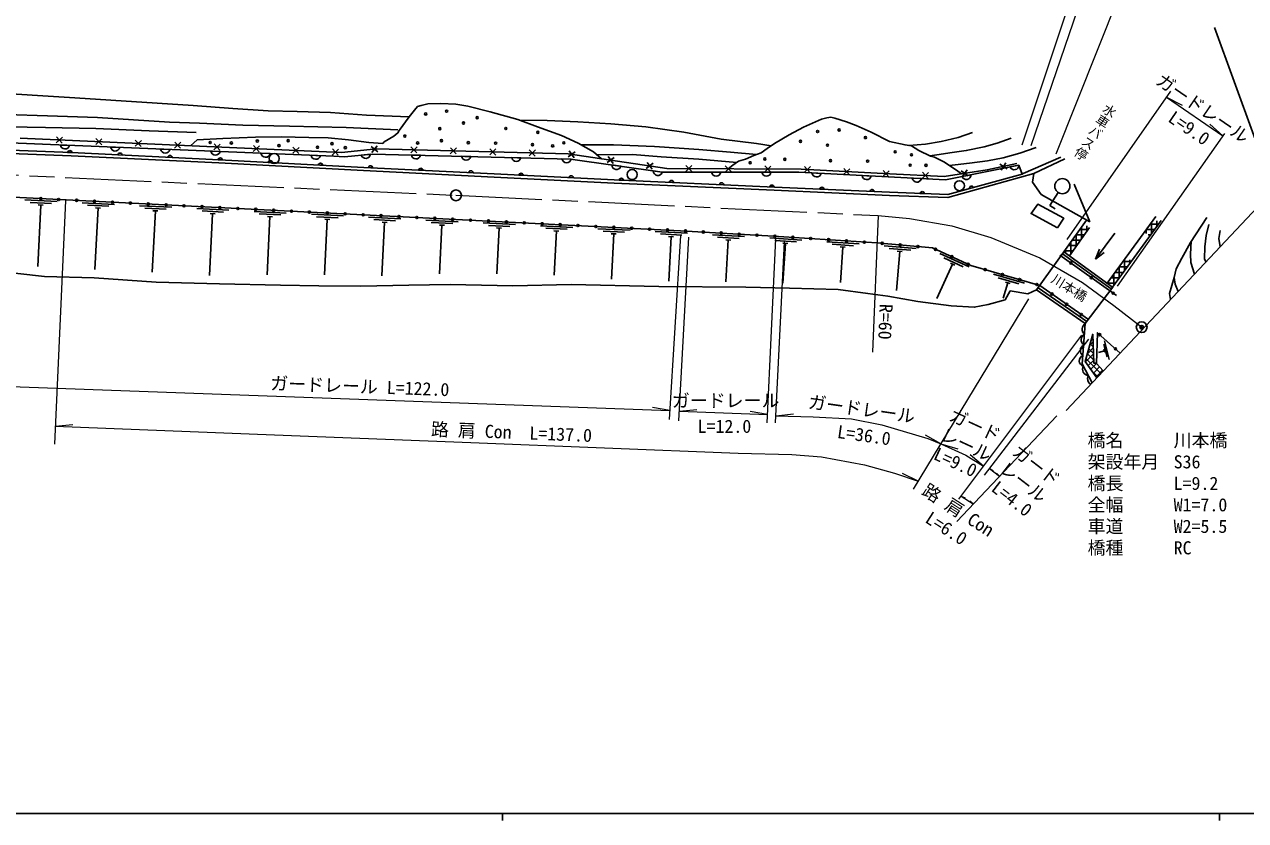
# Model space of a CAD drawing. Units: millimetres, scale not verified. Extents: x 40000 to 680000, y 20000 to 380000.
# Drawn here: x 201350 to 371630, y 204000 to 315102 of the extents above; entities that cross this region are included whole.
import ezdxf
from ezdxf.enums import TextEntityAlignment as Align

# ---------------------------------------------------------------- set-up
doc = ezdxf.new("R2010")
doc.units = ezdxf.units.MM
doc.header["$LTSCALE"] = 1000
doc.header["$PDMODE"] = 32
doc.header["$PDSIZE"] = 500
doc.linetypes.add('CHAIN', pattern=[18.5, 12, -1.5, 3.5, -1.5])
for name, color, linetype, lineweight in [('M-BGD', 7, 'Continuous', 25), ('M-BMK', 2, 'CHAIN', 13), ('M-BMK-OTRS', 5, 'Continuous', 25), ('M-BMK-SRVR', 3, 'Continuous', 25), ('M-STR-HTXT', 7, 'Continuous', 13), ('M-STR-STR1', 1, 'Continuous', 25), ('M-TTL-BAND', 7, 'Continuous', 25)]:
    doc.layers.add(name, color=color, linetype=linetype, lineweight=lineweight)
doc.layers.add('M-BMK-HTXT', color=7, linetype='Continuous')
doc.layers.add('M-OTRS', color=6, linetype='Continuous')
doc.styles.add('@ＭＳ ゴシック', font='')
doc.styles.add('ＭＳ ゴシック', font='')
doc.styles.get('@ＭＳ ゴシック').set_extended_font_data('@MS Gothic')
doc.styles.get('ＭＳ ゴシック').set_extended_font_data('MS Gothic')

msp = doc.modelspace()

# ---------------------------------------------------------------- hatches: boundary and pattern name
at = {"layer": 'M-BGD'}
h = msp.add_hatch(dxfattribs=at)
h.set_pattern_fill('USER', color=256, style=0, pattern_type=2)
h.set_pattern_definition([(45, (-0, -0), (-441.9417, 441.9417), []), (135, (-0, -0), (-441.9417, -441.9417), [])])
h.paths.add_polyline_path([(350832, 267813), (350490, 267824), (350320, 271870), (349284, 268065), (350891, 265788), (351784, 266739)])

# ---------------------------------------------------------------- linework, layer by layer
for p, q in [((205795, 298583), (206672, 299386)), ((206632, 298541), (205825, 299424)), ((207644, 298220), (206357, 298273)), ((211290, 298340), (212167, 299142)), ((212127, 298298), (211319, 299180)), ((216784, 298096), (217662, 298899)), ((217621, 298054), (216814, 298936)), ((222279, 297852), (223156, 298655)), ((223116, 297810), (222308, 298692)), ((227773, 297608), (228651, 298411)), ((228610, 297566), (227803, 298449)), ((233268, 297365), (234145, 298167)), ((234105, 297323), (233298, 298205)), ((250630, 297327), (249703, 298084)), ((249795, 297248), (250547, 298169)), ((255237, 297189), (256100, 298008)), ((256075, 297162), (255251, 298030)), ((207368, 297247), (207993, 297217)), ((214638, 297932), (213351, 297985)), ((214360, 296906), (214985, 296875)), ((221632, 297645), (220345, 297698)), ((221352, 296564), (221977, 296534)), ((228626, 297357), (227339, 297410)), ((235620, 297069), (234333, 297122)), ((238763, 297121), (239640, 297924)), ((239600, 297079), (238792, 297961)), ((242614, 296782), (241327, 296835)), ((244257, 296877), (245134, 297680)), ((245094, 296835), (244287, 297717)), ((249595, 296989), (248313, 296868)), ((256592, 296845), (255304, 296877)), ((260735, 297047), (261598, 297866)), ((261573, 297020), (260749, 297888)), ((263590, 296669), (262302, 296702)), ((266233, 296904), (267096, 297723)), ((267071, 296878), (266248, 297745)), ((270587, 296494), (269300, 296526)), ((271732, 296762), (272594, 297581)), ((272569, 296736), (271746, 297603)), ((277585, 296318), (276298, 296350)), ((277179, 296618), (278133, 297327)), ((278007, 296491), (277294, 297451)), ((282620, 295815), (283575, 296524)), ((283448, 295688), (282735, 296648)), ((228343, 296223), (228968, 296190)), ((235334, 295855), (235959, 295822)), ((242324, 295486), (242949, 295453)), ((249314, 295120), (249939, 295089)), ((256306, 294776), (256931, 294745)), ((284512, 295301), (283237, 295487)), ((288061, 295012), (289016, 295721)), ((288889, 294884), (288176, 295845)), ((290294, 294460), (289019, 294646)), ((294427, 294565), (293587, 295415)), ((293589, 294575), (294435, 295410)), ((299927, 294531), (299086, 295382)), ((299089, 294541), (299935, 295376)), ((305427, 294497), (304586, 295348)), ((304589, 294507), (305435, 295342)), ((310069, 294455), (310952, 295252)), ((310906, 294407), (310105, 295295)), ((315562, 294173), (316445, 294970)), ((316399, 294126), (315597, 295014)), ((321055, 293892), (321938, 294689)), ((321892, 293844), (321090, 294732)), ((332931, 293968), (331968, 294677)), ((332101, 293847), (332807, 294805)), ((338364, 294954), (337362, 295606)), ((337543, 294785), (338192, 295782)), ((340032, 295480), (338769, 295224)), ((340464, 294227), (340032, 295480)), ((263297, 294432), (263922, 294401)), ((270289, 294085), (270914, 294054)), ((277280, 293735), (277905, 293704)), ((284271, 293388), (284897, 293360)), ((291264, 293073), (291890, 293045)), ((298451, 294464), (297163, 294463)), ((305451, 294466), (304163, 294465)), ((312447, 294305), (311160, 294371)), ((319437, 293941), (318151, 294008)), ((326428, 293577), (325141, 293644)), ((326549, 293622), (327430, 294421)), ((327386, 293577), (326583, 294463)), ((333351, 294127), (332088, 293871)), ((298257, 292758), (298882, 292730)), ((305250, 292443), (305875, 292415)), ((312243, 292127), (312868, 292099)), ((319236, 291811), (319861, 291782)), ((326230, 291518), (326855, 291493)), ((333114, 292191), (333717, 292358)), ((345506, 291653), (344313, 289835)), ((349890, 287540), (347749, 292809)), ((205904, 290380), (201410, 290606)), ((205140, 290118), (202144, 290269)), ((203627, 289894), (203197, 281342)), ((203976, 289876), (203277, 289911)), ((213894, 289979), (209400, 290205)), ((213130, 289717), (210134, 289867)), ((211617, 289493), (211186, 280920)), ((211966, 289475), (211267, 289510)), ((221884, 289578), (217390, 289804)), ((344313, 289835), (345056, 289347)), ((221120, 289316), (218124, 289466)), ((219607, 289092), (219177, 280530)), ((219956, 289074), (219257, 289109)), ((229874, 289177), (225379, 289402)), ((229110, 288915), (226114, 289065)), ((227597, 288690), (227163, 280050)), ((227946, 288673), (227247, 288708)), ((237864, 288776), (233369, 289001)), ((237100, 288514), (234103, 288664)), ((235587, 288289), (235177, 280140)), ((235936, 288272), (235237, 288307)), ((245854, 288375), (241359, 288600)), ((245090, 288113), (242093, 288263)), ((243576, 287888), (243188, 280144)), ((243926, 287871), (243227, 287906)), ((253844, 287973), (249349, 288199)), ((253080, 287711), (250083, 287862)), ((261834, 287572), (257339, 287798)), ((346291, 283351), (349438, 287796)), ((352321, 279014), (359103, 288292)), ((251566, 287487), (251192, 280021)), ((251916, 287470), (251217, 287505)), ((261069, 287310), (258073, 287461)), ((259906, 287068), (259207, 287104)), ((259556, 287086), (259217, 280318)), ((269824, 287171), (265329, 287397)), ((269059, 286909), (266063, 287060)), ((267896, 286667), (267197, 286702)), ((267546, 286685), (267225, 280277)), ((277813, 286770), (273319, 286996)), ((277049, 286508), (274053, 286659)), ((275886, 286266), (275187, 286301)), ((275536, 286284), (275227, 280131)), ((285803, 286369), (281309, 286595)), ((285039, 286107), (282043, 286257)), ((293793, 285968), (289299, 286194)), ((347066, 282802), (349880, 286777)), ((349684, 286500), (348520, 286500)), ((348750, 285180), (348750, 286825)), ((349102, 287250), (349051, 287250)), ((349500, 286240), (349500, 287008)), ((353088, 278454), (359869, 287731)), ((357750, 285916), (357750, 286442)), ((358969, 286500), (357793, 286500)), ((359518, 287250), (358341, 287250)), ((358500, 285858), (358500, 287468)), ((359250, 286884), (359250, 287712)), ((283876, 285865), (283177, 285900)), ((283526, 285883), (283208, 279548)), ((293029, 285706), (290033, 285856)), ((291866, 285464), (291167, 285499)), ((291516, 285482), (291205, 279292)), ((301777, 285496), (297285, 285757)), ((301011, 285240), (298016, 285414)), ((299845, 285007), (299147, 285048)), ((299496, 285028), (299155, 279157)), ((309759, 285000), (305269, 285297)), ((308991, 284750), (305998, 284948)), ((307475, 284550), (307106, 278984)), ((307824, 284527), (307125, 284573)), ((317742, 284472), (313252, 284769)), ((316974, 284222), (313980, 284420)), ((347250, 283061), (347250, 284706)), ((348622, 285000), (347458, 285000)), ((349153, 285750), (347989, 285750)), ((348000, 284121), (348000, 285765)), ((353405, 285967), (350710, 282363)), ((358421, 285750), (358029, 285750)), ((315806, 283999), (315108, 284045)), ((315457, 284022), (315132, 279105)), ((325708, 283820), (321226, 284218)), ((324934, 283587), (321946, 283852)), ((323414, 283421), (322931, 277985)), ((323762, 283390), (323065, 283452)), ((333079, 281252), (328987, 283123)), ((345734, 282897), (353634, 277262)), ((347560, 283500), (346397, 283500)), ((346500, 283200), (346500, 283646)), ((348091, 284250), (346927, 284250)), ((350710, 282363), (351267, 283756)), ((350710, 282363), (351889, 283291)), ((330783, 281642), (328601, 276870)), ((332272, 281291), (329544, 282538)), ((331102, 281496), (330465, 281787)), ((355132, 281250), (353955, 281250)), ((354000, 279702), (354000, 281312)), ((355680, 282000), (354503, 282000)), ((354750, 280728), (354750, 282338)), ((355500, 281754), (355500, 282256)), ((340798, 278992), (336475, 280244)), ((339994, 278913), (337112, 279747)), ((354035, 279750), (352858, 279750)), ((353250, 278676), (353250, 280286)), ((354583, 280500), (353407, 280500)), ((338470, 279042), (337848, 276896)), ((338806, 278944), (338133, 279139)), ((353487, 279000), (352329, 279000)), ((352500, 278877), (352500, 279260)), ((352632, 268345), (351942, 270955)), ((351939, 269558), (351117, 269341)), ((352343, 268734), (351883, 270474)), ((351993, 269355), (351885, 269761))]:
    msp.add_line(p, q, dxfattribs=at)
for points in [[(255011, 302201), (249052, 302428), (244008, 302788), (239399, 302932), (235340, 303022), (230408, 303381), (224877, 303777), (208393, 304860), (195720, 305652), (185999, 306156), (176187, 306661), (168050, 307093), (162074, 307453), (154210, 307021), (147993, 306738), (143080, 306297), (138502, 305935), (134525, 305637), (133724, 305564), (133212, 305364)], [(253432, 300372), (246192, 300704), (238317, 300916), (231805, 301057), (225766, 301339), (221588, 301480), (211557, 302116), (204565, 302363), (193105, 302716), (188019, 302892), (184619, 302999), (178862, 303670), (176707, 303811), (175048, 303811), (173246, 303881), (170103, 303952), (166275, 304093), (161013, 304305), (153878, 304305), (148547, 304177), (145161, 304123), (143796, 304054)], [(281821, 296358), (280722, 297337), (278568, 298539), (276250, 299584), (272887, 300827), (270146, 301843), (266303, 302917), (263194, 303679), (261493, 303949), (259397, 304075), (257617, 304019), (256666, 303799), (256164, 303624), (255737, 303154), (255011, 302201), (253626, 300306), (253430, 299953), (252851, 299525), (251500, 298696), (251307, 298482), (249368, 298625), (246538, 298997), (243722, 299254), (241028, 299325), (237212, 299425), (233552, 299353), (229027, 299175), (225439, 299003), (224494, 298175)], [(225291, 300008), (218753, 300251), (211310, 300599), (204285, 300703), (196624, 300877), (190259, 301120), (184173, 301259), (175815, 301364), (170396, 301500)], [(270394, 301751), (274257, 301686), (278524, 301524), (283099, 301233), (287989, 300790), (293291, 300046), (298528, 299109), (303410, 298463), (305482, 298179)], [(332020, 294260), (331315, 294774), (329563, 295938), (328270, 296598), (327692, 296735), (326069, 297505), (325023, 298137), (324143, 298275), (321997, 298742), (319436, 300066), (317318, 301001), (315998, 301496), (314374, 302018), (313812, 302135), (313252, 302069), (312480, 301885), (310001, 300780), (307970, 299695), (305938, 298499), (304908, 297776), (304073, 297192), (303072, 296803), (301903, 296302), (300901, 295996), (300122, 295440), (299471, 294959)], [(324687, 298190), (326985, 298405), (329200, 298764), (331552, 299305), (333543, 300038)], [(340463, 294227), (330126, 291364), (321996, 291686), (305928, 292412), (283593, 293418), (266853, 294257), (248659, 295152), (228502, 296215), (207901, 297221), (192132, 297839), (182287, 297961), (172214, 298516), (165053, 298692), (152245, 298840), (142648, 298507), (136323, 298533), (129232, 298109), (115408, 297250), (103789, 296284), (98780, 295840), (62430, 292787)], [(62467, 292338), (98828, 295282), (103729, 295772), (115448, 296699), (129322, 297509), (136347, 298003), (142658, 298057), (152251, 298390), (165044, 298242), (172196, 298066), (182272, 297511), (192121, 297390), (207881, 296772), (228480, 295765), (248636, 294703), (266831, 293808), (283571, 292969), (305908, 291963), (321977, 291236), (330089, 290939), (342091, 294304), (346421, 296340)], [(199363, 298561), (244507, 296704), (245961, 296644), (249857, 297014), (277513, 296320), (290287, 294461), (309323, 294467), (329777, 293403), (340032, 295480)], [(200739, 299228), (245543, 297241), (250425, 297734), (277190, 297042), (290941, 295011), (309682, 294896), (322024, 294263), (329614, 293894), (335602, 294804), (339713, 295674)], [(278995, 298300), (283471, 298283), (289227, 298066), (295373, 297648), (299828, 297279), (303413, 296935)], [(338954, 299226), (337006, 298540), (335167, 298026), (332681, 297495), (330699, 297225), (328575, 296910), (327588, 296784)], [(281231, 296883), (286156, 296948), (290120, 296612), (295399, 296276), (300673, 295833)], [(342449, 297927), (340148, 297139), (337817, 296489), (335661, 296077), (333155, 295760), (331157, 295491), (330320, 295435)], [(340463, 294227), (340637, 294275), (345860, 296574)], [(349890, 287540), (343122, 291382), (341902, 293108), (342091, 294304)], [(171177, 292424), (292819, 286317), (305780, 285564), (320198, 284610), (327964, 283920), (333331, 281466), (342934, 278686), (349704, 273921)], [(366225, 288146), (363954, 284671), (362748, 282473), (361944, 281008), (361660, 279779), (361022, 277557), (361175, 276726)], [(366515, 287175), (366135, 285633), (365945, 284067), (365897, 282406), (366092, 281956)], [(368081, 286322), (367902, 285250), (368064, 284054)], [(364063, 284838), (363948, 283032), (363995, 281893), (364495, 280258)], [(196643, 280745), (204147, 279941), (211059, 279718), (219720, 279138), (228549, 278915), (237067, 278692), (242389, 278626), (248253, 278581), (254960, 278738), (260712, 278828), (269461, 278626), (277595, 278805), (289803, 278508), (301951, 278418), (308018, 278283), (314816, 278103), (318950, 277564), (321736, 277160), (325915, 276441), (330554, 275812), (333790, 275633), (335722, 276037), (338104, 276666), (338823, 277923), (341283, 277508), (342475, 278048)], [(361660, 279779), (361833, 278866), (362227, 277845)], [(350226, 265082), (348843, 267727), (349283, 273359)], [(350891, 265788), (349284, 268065), (350320, 271870), (350490, 267824), (350839, 267813)], [(354141, 269245), (350968, 272077), (350839, 267805), (351784, 266739)]]:
    msp.add_lwpolyline(points, dxfattribs=at)
msp.add_lwpolyline([(345393, 286694), (346285, 288057), (342656, 289997), (341732, 288703)], close=True, dxfattribs=at)
for centre, radius in [((260226, 302998), 150), ((257307, 302601), 150), ((262580, 301341), 150), ((264477, 302086), 150), ((259264, 300546), 150), ((268481, 300567), 150), ((272949, 300043), 150), ((311960, 300166), 150), ((314947, 300371), 150), ((227258, 298624), 150), ((230209, 298557), 150), ((233823, 298823), 150), ((236841, 298193), 150), ((238134, 298889), 150), ((242213, 297961), 150), ((244235, 298458), 150), ((246092, 297895), 150), ((254389, 299518), 150), ((256180, 298557), 150), ((259496, 298889), 150), ((263243, 298590), 150), ((267056, 298524), 150), ((272200, 298329), 150), ((275012, 298146), 150), ((276560, 298579), 150), ((309565, 298782), 150), ((313333, 298244), 150), ((318620, 299308), 150), ((236168, 296379), 700), ((304587, 296329), 150), ((307385, 296277), 150), ((322773, 297318), 150), ((325039, 296906), 150), ((286090, 294148), 700), ((302545, 295797), 150), ((313745, 296083), 150), ((318928, 296014), 150), ((324867, 295465), 150), ((327064, 295431), 150), ((331724, 292595), 700), ((346083, 292531), 1050), ((203636, 290794), 150), ((206133, 290669), 150), ((208629, 290544), 150), ((211126, 290418), 150), ((213623, 290293), 150), ((216120, 290168), 150), ((218617, 290042), 150), ((221114, 289917), 150), ((223611, 289792), 150), ((226107, 289666), 150), ((228604, 289541), 150), ((231101, 289416), 150), ((233598, 289290), 150), ((236095, 289165), 150), ((238592, 289040), 150), ((241088, 288914), 150), ((243585, 288789), 150), ((246082, 288664), 150), ((248579, 288538), 150), ((251076, 288413), 150), ((253573, 288287), 150), ((256070, 288162), 150), ((258566, 288037), 150), ((261063, 287911), 150), ((263560, 287786), 150), ((266057, 287661), 150), ((268554, 287535), 150), ((271051, 287410), 150), ((273548, 287285), 150), ((276044, 287159), 150), ((278541, 287034), 150), ((281038, 286909), 150), ((283535, 286783), 150), ((286032, 286658), 150), ((288529, 286533), 150), ((291026, 286407), 150), ((293522, 286276), 150), ((296018, 286131), 150), ((298514, 285986), 150), ((301010, 285841), 150), ((303505, 285696), 150), ((306001, 285549), 150), ((308496, 285384), 150), ((310990, 285219), 150), ((313485, 285054), 150), ((315979, 284889), 150), ((318474, 284724), 150), ((320967, 284542), 150), ((323457, 284321), 150), ((325947, 284100), 150), ((328396, 283723), 150), ((330670, 282683), 150), ((332943, 281643), 150), ((335323, 280890), 150), ((347272, 281800), 150), ((337724, 280194), 150), ((340126, 279499), 150), ((350132, 279760), 150), ((342527, 278804), 150), ((344632, 277491), 150), ((353169, 277594), 150), ((346677, 276052), 150), ((348721, 274613), 150), ((351278, 271800), 150), ((353494, 269822), 150)]:
    msp.add_circle(centre, radius, dxfattribs=at)
for centre, radius, start, end in [((207006, 298374), 656, 188.81562, 346.47381), ((207678, 297177), 318, 7.09442, 167.31215), ((214000, 298086), 656, 188.81562, 346.47381), ((214670, 296836), 318, 7.09442, 167.31215), ((220994, 297798), 656, 188.81562, 346.47381), ((221661, 296494), 318, 7.09442, 167.31215), ((227988, 297511), 656, 188.81562, 346.47381), ((228653, 296152), 318, 6.873, 167.09073), ((234982, 297223), 656, 188.81562, 346.47381), ((241976, 296935), 656, 188.81562, 346.47381), ((248942, 297055), 656, 196.59247, 354.25066), ((255951, 296988), 656, 189.7325, 347.39069), ((262949, 296813), 656, 189.7325, 347.39069), ((269947, 296637), 656, 189.7325, 347.39069), ((276945, 296461), 656, 189.7325, 347.39069), ((235643, 295784), 318, 6.873, 167.09073), ((242633, 295415), 318, 6.873, 167.09073), ((249624, 295050), 318, 7.07594, 167.29367), ((256616, 294706), 318, 7.07594, 167.29367), ((263607, 294362), 318, 7.07594, 167.29367), ((283893, 295520), 656, 182.89209, 340.55028), ((289675, 294679), 656, 182.89209, 340.55028), ((339375, 295476), 656, 202.61962, 0.27781), ((270599, 294015), 318, 7.02216, 167.2399), ((277590, 293665), 318, 7.02216, 167.2399), ((284582, 293319), 318, 7.31188, 167.52961), ((291574, 293004), 318, 7.31188, 167.52961), ((297807, 294591), 656, 191.18899, 348.84718), ((298567, 292689), 318, 7.31188, 167.52961), ((304807, 294593), 656, 191.18899, 348.84718), ((311810, 294465), 656, 188.19224, 345.85043), ((318801, 294101), 656, 188.19224, 345.85043), ((325791, 293737), 656, 188.19224, 345.85043), ((332694, 294123), 656, 202.61962, 0.27781), ((305560, 292374), 318, 7.31188, 167.52961), ((312553, 292058), 318, 7.30218, 167.51991), ((319546, 291742), 318, 7.30218, 167.51991), ((326540, 291451), 318, 7.62347, 167.8412), ((333430, 292222), 318, 25.37117, 185.5889), ((349718, 272573), 898, 118.94454, 232.13346), ((349601, 271077), 898, 118.94454, 232.13346), ((349484, 269582), 898, 118.94454, 232.13346), ((349188, 268155), 762, 109.60931, 256.1394), ((349792, 266980), 898, 151.00101, 264.18993), ((350487, 265651), 898, 151.00101, 239.64391)]:
    msp.add_arc(centre, radius, start, end, dxfattribs=at)
at = {"layer": 'M-BMK'}
msp.add_lwpolyline([(62758, 289486), (115821, 294081), (122700, 294635), (129458, 295048), (136567, 295406), (144963, 295596), (155482, 295852), (162275, 295923), (170071, 295435), (261524, 291256), (320402, 288429), (324761, 288018), (330673, 286974), (336101, 285367), (342935, 282513), (348893, 279104), (353268, 275898), (357145, 272848)], dxfattribs=at)
at = {"layer": 'M-BMK-OTRS'}
for p, q in [((367278, 314676), (384047, 268518)), ((375521, 291985), (346616, 261242))]:
    msp.add_line(p, q, dxfattribs=at)
at = {"layer": 'M-BMK-SRVR'}
for centre in [(261524, 291256), (261524, 291256), (357145, 272848), (357145, 272848)]:
    msp.add_circle(centre, 750, dxfattribs=at)
at = {"layer": 'M-OTRS'}
msp.add_point((357145, 272848), dxfattribs=at)
at = {"layer": 'M-STR-HTXT'}
for p, q in [((345208, 297022), (355706, 323333)), ((341725, 298216), (349462, 320811)), ((340499, 298318), (346636, 316737)), ((346767, 285084), (361187, 305774)), ((360605, 304939), (368464, 299536)), ((360605, 304939), (362802, 303843)), ((353789, 278585), (368719, 299900)), ((368464, 299536), (366655, 301194)), ((207072, 290539), (205524, 256539)), ((320402, 288429), (319616, 269371)), ((292857, 285623), (291277, 259984)), ((292601, 259786), (294017, 285398)), ((304905, 259483), (306137, 285202)), ((306104, 259520), (307345, 284755)), ((325310, 250251), (341384, 276785)), ((331658, 248864), (348792, 271727)), ((335208, 252205), (349782, 271172)), ((291353, 261205), (288936, 261636)), ((292676, 261132), (295118, 261382)), ((292676, 261132), (304962, 260670)), ((304962, 260670), (302545, 261103)), ((306151, 260470), (308590, 260750)), ((205638, 259048), (208081, 259293)), ((331353, 245741), (345325, 260477)), ((329144, 256581), (327005, 257785)), ((329144, 256581), (331495, 255872)), ((335093, 253447), (333204, 255016)), ((325980, 251358), (323782, 252452)), ((335921, 253134), (337331, 252046)), ((335921, 253134), (336455, 252830)), ((337331, 252046), (336902, 252485)), ((331964, 249273), (333664, 248179)), ((331964, 249273), (332521, 249016)), ((333664, 248179), (333199, 248579))]:
    msp.add_line(p, q, dxfattribs=at)
for points in [[(169636, 264486), (179328, 264824), (195599, 264729), (291353, 261205)], [(205638, 259048), (236237, 257840), (263604, 256775), (300885, 255284), (308382, 255080), (312485, 254766), (318497, 253666), (322665, 252465), (325980, 251358)], [(306151, 260465), (311312, 260354), (316680, 260067), (320928, 259228), (327300, 257302), (329144, 256581), (332614, 254979), (335093, 253447)]]:
    msp.add_lwpolyline(points, dxfattribs=at)
at = {"layer": 'M-STR-STR1'}
for p, q in [((346291, 283351), (342475, 278048)), ((352894, 278186), (346098, 283083)), ((353088, 278454), (346291, 283351)), ((342475, 278048), (349283, 273359)), ((342697, 278357), (349511, 273663)), ((353098, 278446), (349283, 273359))]:
    msp.add_line(p, q, dxfattribs=at)
at = {"layer": 'M-TTL-BAND'}
for p, q in [((40000, 205000), (579000, 205000)), ((268000, 205000), (268000, 204000)), ((368000, 205000), (368000, 204000))]:
    msp.add_line(p, q, dxfattribs=at)

# ---------------------------------------------------------------- texts
at = {"layer": 'M-BMK-HTXT'}
for s, rotation, style, p in [('水車バス停', 236.702, '@ＭＳ ゴシック', (353149, 303832)), ('川本橋', 328.073, 'ＭＳ ゴシック', (344758, 279787))]:
    msp.add_text(s, height=1320, rotation=rotation, dxfattribs=dict(at, style=style)).set_placement(p, align=Align.MIDDLE_LEFT)
at = {"layer": 'M-STR-HTXT', "style": 'ＭＳ ゴシック'}
for s, rotation, p in [('ガードレール', 325.491, (364835, 302194)), ('L=9.0', 325.491, (362934, 299430)), ('R=60', 267.638, (319961, 273667)), ('ガードレール L=122.0', 357.893, (248068, 263129)), ('ガードレール', 351.939, (317898, 259979)), ('ガード', 335.216, (333293, 257868)), ('路 肩 Con  L=137.0', 357.726, (269215, 256724)), ('L=36.0', 351.939, (318225, 256335)), ('レール', 335.216, (332040, 255153)), ('L=9.0', 335.216, (330568, 252682)), ('ガード', 322.331, (341578, 252450)), ('レール', 322.331, (339751, 250084)), ('路 肩 Con', 327.24, (330768, 246110)), ('L=4.0', 322.331, (338161, 247760)), ('L=6.0', 327.24, (329125, 243557))]:
    msp.add_text(s, height=1833, rotation=rotation, dxfattribs=at).set_placement(p, align=Align.BOTTOM_CENTER)
for s, p in [('ガードレール', (299131, 261151)), ('L=12.0', (298960, 257557))]:
    msp.add_text(s, height=1833, dxfattribs=at).set_placement(p, align=Align.BOTTOM_CENTER)
for s, p in [('橋名', (349600, 255599)), ('川本橋', (361600, 255599)), ('架設年月', (349600, 252599)), ('S36', (361600, 252599)), ('橋長', (349600, 249599)), ('L=9.2', (361600, 249599)), ('全幅', (349600, 246599)), ('W1=7.0', (361600, 246599)), ('車道', (349600, 243599)), ('W2=5.5', (361600, 243599)), ('橋種', (349600, 240599)), ('RC', (361600, 240599))]:
    msp.add_text(s, height=1833, dxfattribs=at).set_placement(p, align=Align.BOTTOM_LEFT)

doc.saveas('drawing.dxf')
